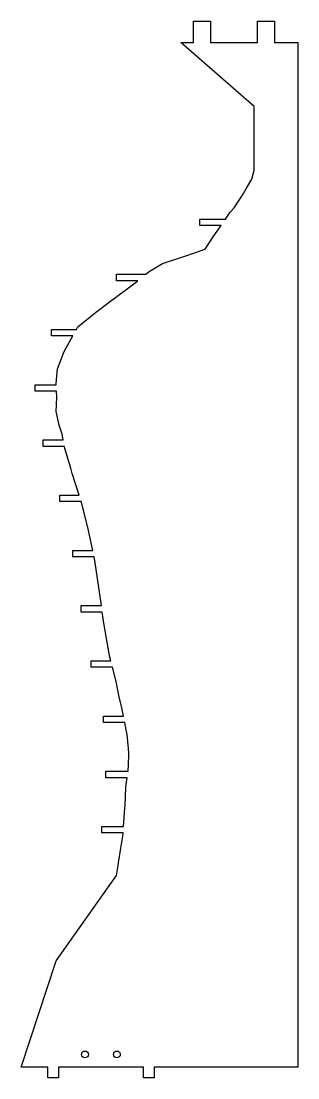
# Model space of a CAD drawing. Header units: metres. Extents: x -130 to 0, y -95 to 401.
import ezdxf

# ---------------------------------------------------------------- set-up
doc = ezdxf.new("R2010")
doc.units = ezdxf.units.M

msp = doc.modelspace()

# ---------------------------------------------------------------- linework, layer by layer
msp.add_lwpolyline([(-85.18, 0), (-84.38, 4.72), (-84.38, 4.72), (-84.2, 5.89), (-84.2, 5.89), (-83.22, 12.77), (-83.22, 12.77), (-82.1, 19.42), (-82.1, 19.42), (-82.06, 20), (-92.06, 20), (-92.06, 23), (-81.84, 23), (-81.23, 31.55), (-81.23, 31.55), (-81.19, 32.83), (-81.19, 32.83), (-80.81, 41.27), (-80.81, 41.27), (-80.6, 42.96), (-80.6, 42.96), (-80.18, 45.93), (-90.18, 45.93), (-90.18, 48.93), (-79.76, 48.93), (-79.68, 49.51), (-79.68, 49.51), (-79.52, 51.64), (-79.52, 51.64), (-79.38, 57.27), (-79.38, 57.27), (-79.59, 59.66), (-79.59, 59.66), (-80.26, 66.23), (-80.26, 66.23), (-80.61, 68.42), (-80.61, 68.42), (-81.28, 71.86), (-91.28, 71.86), (-91.28, 74.86), (-81.87, 74.86), (-82.31, 77.14), (-82.31, 77.14), (-82.59, 78.16), (-82.59, 78.16), (-83.93, 83.89), (-83.93, 83.89), (-84.98, 89.34), (-84.98, 89.34), (-85.22, 90.53), (-85.22, 90.53), (-87.08, 97.78), (-97.08, 97.78), (-97.08, 100.78), (-87.86, 100.78), (-88.31, 102.55), (-88.31, 102.55), (-89.08, 106.87), (-89.08, 106.87), (-90.95, 117.52), (-90.95, 117.52), (-91.86, 123.71), (-101.86, 123.71), (-101.86, 126.71), (-92.3, 126.71), (-93.53, 135.24), (-93.53, 135.24), (-95.4, 147.98), (-95.4, 147.98), (-95.69, 149.64), (-105.69, 149.64), (-105.69, 152.64), (-96.29, 152.64), (-98.69, 163.35), (-98.69, 163.35), (-98.81, 163.81), (-98.81, 163.81), (-100.76, 171.5), (-100.76, 171.5), (-101.81, 175.57), (-111.81, 175.57), (-111.81, 178.57), (-102.74, 178.57), (-106.08, 188.81), (-106.08, 188.81), (-106.65, 191.21), (-106.65, 191.21), (-109.44, 200.44), (-109.44, 200.44), (-109.64, 201.49), (-119.64, 201.49), (-119.64, 204.49), (-110.23, 204.49), (-110.77, 207.22), (-110.77, 207.22), (-112.18, 211.45), (-112.18, 211.45), (-113.55, 217.89), (-113.55, 217.89), (-113.35, 220.92), (-113.35, 220.92), (-113.16, 224.58), (-113.16, 224.58), (-113.33, 227.42), (-123.33, 227.42), (-123.33, 230.42), (-113.5, 230.42), (-113.54, 230.97), (-113.54, 230.97), (-112.93, 237.91), (-112.93, 237.91), (-109.72, 245.97), (-109.72, 245.97), (-105.69, 253.35), (-115.69, 253.35), (-115.69, 256.35), (-104.06, 256.35), (-103.36, 257.63), (-103.36, 257.63), (-95.05, 264.29), (-95.05, 264.29), (-88.08, 269.61), (-88.08, 269.61), (-80.17, 275.44), (-80.17, 275.44), (-75.22, 279.28), (-85.22, 279.28), (-85.22, 282.28), (-71.38, 282.28), (-69.79, 283.53), (-69.79, 283.53), (-63.61, 287.36), (-63.61, 287.36), (-53.54, 290.57), (-53.54, 290.57), (-43.51, 294.01), (-43.51, 294.01), (-39.86, 299.91), (-39.86, 299.91), (-36.11, 305.21), (-46.11, 305.21), (-46.11, 308.21), (-33.99, 308.21), (-31.73, 311.4), (-31.73, 311.4), (-29.98, 313.52), (-29.98, 313.52), (-27.87, 316.61), (-27.87, 316.61), (-25.94, 319.5), (-25.94, 319.5), (-24.11, 322.66), (-24.11, 322.66), (-21.68, 326.88), (-21.68, 326.88), (-20.61, 331.13), (-20.61, 361.13), (-55, 391.13), (-49, 391.13), (-49, 401.13), (-41, 401.13), (-41, 391.13), (-19, 391.13), (-19, 401.13), (-11, 401.13), (-11, 391.13), (0, 391.13), (0, 331.13), (0, 0), (0, -90), (-67.5, -90), (-67.5, -95), (-72.5, -95), (-72.5, -90), (-112.5, -90), (-112.5, -95), (-117.5, -95), (-117.5, -90), (-130, -90), (-113.55, -40)], close=True)
for centre in [(-100, -84), (-85, -84)]:
    msp.add_circle(centre, 1.6)

doc.saveas('drawing.dxf')
